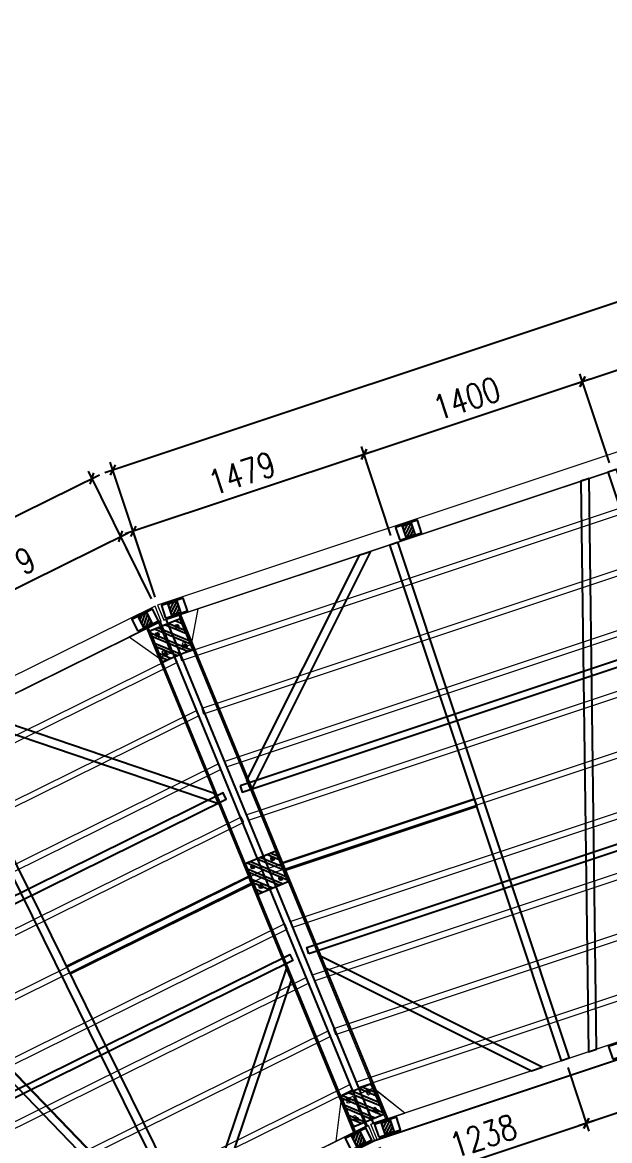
# Model space of a CAD drawing. Extents: x 8238 to 123366, y -35216 to 128109.
# Drawn here: x 35247 to 38817, y 95261 to 102053 of the extents above; entities that cross this region are included whole.
import ezdxf

# ---------------------------------------------------------------- set-up
doc = ezdxf.new("R2010")
doc.units = 0
doc.header["$LTSCALE"] = 1000
doc.header["$MEASUREMENT"] = 0
doc.linetypes.add('HIDDEN', pattern=[0.375, 0.25, -0.125])
for name, color, linetype, lineweight in [('加强板', 140, 'Continuous', 18), ('虚线', 8, 'Continuous', 0), ('铝主梁', 3, 'Continuous', 9), ('铝龙骨', 7, 'Continuous', 9)]:
    doc.layers.add(name, color=color, linetype=linetype, lineweight=lineweight)
for name, color, linetype in [('卡槽', 242, 'Continuous'), ('标注', 9, 'Continuous'), ('栏杆基座', 214, 'Continuous'), ('栏杆柱', 6, 'Continuous'), ('连接端梁', 130, 'Continuous'), ('铝横梁', 220, 'Continuous')]:
    doc.layers.add(name, color=color, linetype=linetype)
doc.styles.add('HZTXT', font='txtw.shx', dxfattribs={"width": 0.8, "bigfont": 'hztxtw.shx'})
doc.dimstyles.new('DIM-50', dxfattribs={"dimscale": 50, "dimtxt": 3, "dimasz": 1, "dimexe": 1, "dimexo": 1, "dimgap": 1, "dimtad": 1, "dimdec": 1, "dimdsep": 46, "dimtxsty": 'HZTXT', "dimblk": 'OBLIQUE', "dimblk1": 'ARCHTICK', "dimblk2": 'OBLIQUE', "dimcen": 0, "dimdle": 1, "dimclrd": 9, "dimclre": 9, "dimclrt": 2, "dimadec": 1, "dimazin": 0, "dimtfac": 1, "dimtdec": 1, "dimtix": 1, "dimtmove": 2, "dimatfit": 3, "dimldrblk": 'OBLIQUE', "dimfxl": 15, "dimtolj": 1, "dimtzin": 0, "dimarcsym": 1})
pattern_1 = [(45, (0, 0), (-11.2253202, 11.2253202), [])]

# ---------------------------------------------------------------- blocks, each defined once
blk = doc.blocks.new('_Oblique')
at = {"color": 0, "linetype": 'ByBlock', "lineweight": -2}
blk.add_line((-0.5, -0.5), (0.5, 0.5), dxfattribs=at)
blk = doc.blocks.new('*D82')
at = {"layer": 'Defpoints', "color": 0, "transparency": 16777216}
for p in [(46252.8, 72318), (46252.8, 71846.1), (44773.8, 71748.1)]:
    blk.add_point(p, dxfattribs=at)
at = {"layer": '标注', "color": 9, "lineweight": -2, "transparency": 16777216}
for p, q in [((44773.8, 71798.1), (44773.8, 72368)), ((46252.8, 71896.1), (46252.8, 72368)), ((44723.8, 72318), (46302.8, 72318))]:
    blk.add_line(p, q, dxfattribs=at)
at = {"layer": '标注', "color": 9, "lineweight": -2, "transparency": 16777216, "xscale": 50, "yscale": 50, "zscale": 50, "rotation": 180}
blk.add_blockref('_Oblique', (44773.8, 72318), dxfattribs=at)
at = {"layer": '标注', "color": 9, "lineweight": -2, "transparency": 16777216, "xscale": 50, "yscale": 50, "zscale": 50}
blk.add_blockref('_Oblique', (46252.8, 72318), dxfattribs=at)
at = {"layer": '标注', "color": 2, "transparency": 16777216, "insert": (45513.3, 72443), "char_height": 150, "attachment_point": 5, "style": 'HZTXT'}
blk.add_mtext('\\A1;1479', dxfattribs=at)
blk = doc.blocks.new('_ArchTick')
at = {"color": 0, "linetype": 'ByBlock', "const_width": 0.4}
blk.add_lwpolyline([(-0.5, -0.5), (0.5, 0.5)], dxfattribs=at)
blk = doc.blocks.new('*D83')
at = {"layer": 'Defpoints', "color": 0, "transparency": 16777216}
for p in [(40173.6, 68346.1), (46011.6, 68346.1), (46011.6, 67685.2)]:
    blk.add_point(p, dxfattribs=at)
at = {"layer": '标注', "color": 9, "lineweight": -2, "transparency": 16777216}
for p, q in [((40173.6, 68296.1), (40173.6, 67635.2)), ((46011.6, 68296.1), (46011.6, 67635.2)), ((40123.6, 67685.2), (46061.6, 67685.2))]:
    blk.add_line(p, q, dxfattribs=at)
at = {"layer": '标注', "color": 9, "lineweight": -2, "transparency": 16777216, "xscale": 50, "yscale": 50, "zscale": 50, "rotation": 180}
blk.add_blockref('_Oblique', (40173.6, 67685.2), dxfattribs=at)
at = {"layer": '标注', "color": 9, "lineweight": -2, "transparency": 16777216, "xscale": 50, "yscale": 50, "zscale": 50}
blk.add_blockref('_Oblique', (46011.6, 67685.2), dxfattribs=at)
at = {"layer": '标注', "color": 2, "transparency": 16777216, "insert": (43092.6, 67810.2), "char_height": 150, "attachment_point": 5, "style": 'HZTXT'}
blk.add_mtext('\\A1;5838', dxfattribs=at)
blk = doc.blocks.new('*D87')
at = {"layer": 'Defpoints', "color": 0, "transparency": 16777216}
for p in [(44773.8, 68444.1), (46011.6, 68346.1), (44773.8, 68008)]:
    blk.add_point(p, dxfattribs=at)
at = {"layer": '标注', "color": 9, "lineweight": -2, "transparency": 16777216}
for p, q in [((44773.8, 68394.1), (44773.8, 67958)), ((46011.6, 68296.1), (46011.6, 67958)), ((46061.6, 68008), (44723.8, 68008))]:
    blk.add_line(p, q, dxfattribs=at)
at = {"layer": '标注', "color": 9, "lineweight": -2, "transparency": 16777216, "xscale": 50, "yscale": 50, "zscale": 50, "rotation": 180}
blk.add_blockref('_Oblique', (44773.8, 68008), dxfattribs=at)
at = {"layer": '标注', "color": 9, "lineweight": -2, "transparency": 16777216, "xscale": 50, "yscale": 50, "zscale": 50}
blk.add_blockref('_Oblique', (46011.6, 68008), dxfattribs=at)
at = {"layer": '标注', "color": 2, "transparency": 16777216, "insert": (45392.7, 68133), "char_height": 150, "attachment_point": 5, "style": 'HZTXT'}
blk.add_mtext('\\A1;1237.9', dxfattribs=at)
blk = doc.blocks.new('*D91')
at = {"layer": 'Defpoints', "color": 0, "transparency": 16777216}
for p in [(46252.7, 72710.7), (37694.7, 71846.1), (46252.7, 71846.1)]:
    blk.add_point(p, dxfattribs=at)
at = {"layer": '标注', "color": 9, "lineweight": -2, "transparency": 16777216}
for p, q in [((37694.7, 71896.1), (37694.7, 72760.7)), ((46252.7, 71896.1), (46252.7, 72760.7)), ((37644.7, 72710.7), (46302.7, 72710.7))]:
    blk.add_line(p, q, dxfattribs=at)
at = {"layer": '标注', "color": 9, "lineweight": -2, "transparency": 16777216, "xscale": 50, "yscale": 50, "zscale": 50, "rotation": 180}
blk.add_blockref('_Oblique', (37694.7, 72710.7), dxfattribs=at)
at = {"layer": '标注', "color": 9, "lineweight": -2, "transparency": 16777216, "xscale": 50, "yscale": 50, "zscale": 50}
blk.add_blockref('_Oblique', (46252.7, 72710.7), dxfattribs=at)
at = {"layer": '标注', "color": 2, "transparency": 16777216, "insert": (41973.7, 72835.7), "char_height": 150, "attachment_point": 5, "style": 'HZTXT'}
blk.add_mtext('\\A1;8558', dxfattribs=at)
blk = doc.blocks.new('*D67')
at = {"layer": 'Defpoints', "color": 0, "transparency": 16777216}
for p in [(57562.7, 72492.5), (49004.7, 71627.9), (57562.7, 71627.9)]:
    blk.add_point(p, dxfattribs=at)
at = {"layer": '标注', "color": 9, "lineweight": -2, "transparency": 16777216}
for p, q in [((49004.7, 71677.9), (49004.7, 72542.5)), ((57562.7, 71677.9), (57562.7, 72542.5)), ((48954.7, 72492.5), (57612.7, 72492.5))]:
    blk.add_line(p, q, dxfattribs=at)
at = {"layer": '标注', "color": 9, "lineweight": -2, "transparency": 16777216, "xscale": 50, "yscale": 50, "zscale": 50, "rotation": 180}
blk.add_blockref('_Oblique', (49004.7, 72492.5), dxfattribs=at)
at = {"layer": '标注', "color": 9, "lineweight": -2, "transparency": 16777216, "xscale": 50, "yscale": 50, "zscale": 50}
blk.add_blockref('_Oblique', (57562.7, 72492.5), dxfattribs=at)
at = {"layer": '标注', "color": 2, "transparency": 16777216, "insert": (53283.7, 72617.5), "char_height": 150, "attachment_point": 5, "style": 'HZTXT'}
blk.add_mtext('\\A1;8558', dxfattribs=at)
blk = doc.blocks.new('*D69')
at = {"layer": 'Defpoints', "color": 0, "transparency": 16777216}
for p in [(49245.7, 68127.9), (57321.7, 68127.9), (57321.7, 67449.2)]:
    blk.add_point(p, dxfattribs=at)
at = {"layer": '标注', "color": 9, "lineweight": -2, "transparency": 16777216}
for p, q in [((49245.7, 68077.9), (49245.7, 67399.2)), ((57321.7, 68077.9), (57321.7, 67399.2)), ((49195.7, 67449.2), (57371.7, 67449.2))]:
    blk.add_line(p, q, dxfattribs=at)
at = {"layer": '标注', "color": 9, "lineweight": -2, "transparency": 16777216, "xscale": 50, "yscale": 50, "zscale": 50}
for p, rotation in [((49245.7, 67449.2), 180.0003109579486), ((57321.7, 67449.2), 0.0003109579486354188)]:
    blk.add_blockref('_Oblique', p, dxfattribs=dict(at, rotation=rotation))
at = {"layer": '标注', "color": 2, "transparency": 16777216, "insert": (53283.7, 67574.2), "char_height": 150, "attachment_point": 5, "rotation": 0.00031, "style": 'HZTXT'}
blk.add_mtext('\\A1;8076', dxfattribs=at)
blk = doc.blocks.new('*D70')
at = {"layer": 'Defpoints', "color": 0, "transparency": 16777216}
for p in [(50483.7, 72099.8), (50483.7, 71529.9), (51883.7, 71529.9)]:
    blk.add_point(p, dxfattribs=at)
at = {"layer": '标注', "color": 9, "lineweight": -2, "transparency": 16777216}
for p, q in [((50483.7, 71579.9), (50483.7, 72149.8)), ((51883.7, 71579.9), (51883.7, 72149.8)), ((51933.7, 72099.8), (50433.7, 72099.8))]:
    blk.add_line(p, q, dxfattribs=at)
at = {"layer": '标注', "color": 9, "lineweight": -2, "transparency": 16777216, "xscale": 50, "yscale": 50, "zscale": 50, "rotation": 180}
blk.add_blockref('_Oblique', (50483.7, 72099.8), dxfattribs=at)
at = {"layer": '标注', "color": 9, "lineweight": -2, "transparency": 16777216, "xscale": 50, "yscale": 50, "zscale": 50}
blk.add_blockref('_Oblique', (51883.7, 72099.8), dxfattribs=at)
at = {"layer": '标注', "color": 2, "transparency": 16777216, "insert": (51183.7, 72224.8), "char_height": 150, "attachment_point": 5, "style": 'HZTXT'}
blk.add_mtext('\\A1;1400', dxfattribs=at)
blk = doc.blocks.new('*D71')
at = {"layer": 'Defpoints', "color": 0, "transparency": 16777216}
for p in [(49004.7, 72099.8), (49004.7, 71627.9), (50483.7, 71529.9)]:
    blk.add_point(p, dxfattribs=at)
at = {"layer": '标注', "color": 9, "lineweight": -2, "transparency": 16777216}
for p, q in [((49004.7, 71677.9), (49004.7, 72149.8)), ((50483.7, 71579.9), (50483.7, 72149.8)), ((50533.7, 72099.8), (48954.7, 72099.8))]:
    blk.add_line(p, q, dxfattribs=at)
at = {"layer": '标注', "color": 9, "lineweight": -2, "transparency": 16777216, "xscale": 50, "yscale": 50, "zscale": 50, "rotation": 180}
blk.add_blockref('_Oblique', (49004.7, 72099.8), dxfattribs=at)
at = {"layer": '标注', "color": 9, "lineweight": -2, "transparency": 16777216, "xscale": 50, "yscale": 50, "zscale": 50}
blk.add_blockref('_Oblique', (50483.7, 72099.8), dxfattribs=at)
at = {"layer": '标注', "color": 2, "transparency": 16777216, "insert": (49744.2, 72224.8), "char_height": 150, "attachment_point": 5, "style": 'HZTXT'}
blk.add_mtext('\\A1;1479', dxfattribs=at)
blk = doc.blocks.new('*D72')
at = {"layer": 'Defpoints', "color": 0, "transparency": 16777216}
for p in [(53283.7, 72099.8), (51883.7, 71529.9), (53283.7, 71529.9)]:
    blk.add_point(p, dxfattribs=at)
at = {"layer": '标注', "color": 9, "lineweight": -2, "transparency": 16777216}
for p, q in [((51883.7, 71579.9), (51883.7, 72149.8)), ((53283.7, 71579.9), (53283.7, 72149.8)), ((51833.7, 72099.8), (53333.7, 72099.8))]:
    blk.add_line(p, q, dxfattribs=at)
at = {"layer": '标注', "color": 9, "lineweight": -2, "transparency": 16777216, "xscale": 50, "yscale": 50, "zscale": 50, "rotation": 180}
blk.add_blockref('_Oblique', (51883.7, 72099.8), dxfattribs=at)
at = {"layer": '标注', "color": 9, "lineweight": -2, "transparency": 16777216, "xscale": 50, "yscale": 50, "zscale": 50}
blk.add_blockref('_Oblique', (53283.7, 72099.8), dxfattribs=at)
at = {"layer": '标注', "color": 2, "transparency": 16777216, "insert": (52583.7, 72224.8), "char_height": 150, "attachment_point": 5, "style": 'HZTXT'}
blk.add_mtext('\\A1;1400', dxfattribs=at)
blk = doc.blocks.new('*D77')
at = {"layer": 'Defpoints', "color": 0, "transparency": 16777216}
for p in [(50483.7, 68225.9), (51883.7, 68225.9), (50483.7, 67818.6)]:
    blk.add_point(p, dxfattribs=at)
at = {"layer": '标注', "color": 9, "lineweight": -2, "transparency": 16777216}
for p, q in [((50483.7, 68175.9), (50483.7, 67768.6)), ((51883.7, 68175.9), (51883.7, 67768.6)), ((51933.7, 67818.6), (50433.7, 67818.6))]:
    blk.add_line(p, q, dxfattribs=at)
at = {"layer": '标注', "color": 9, "lineweight": -2, "transparency": 16777216, "xscale": 50, "yscale": 50, "zscale": 50, "rotation": 180}
blk.add_blockref('_Oblique', (50483.7, 67818.6), dxfattribs=at)
at = {"layer": '标注', "color": 9, "lineweight": -2, "transparency": 16777216, "xscale": 50, "yscale": 50, "zscale": 50}
blk.add_blockref('_Oblique', (51883.7, 67818.6), dxfattribs=at)
at = {"layer": '标注', "color": 2, "transparency": 16777216, "insert": (51183.7, 67943.6), "char_height": 150, "attachment_point": 5, "style": 'HZTXT'}
blk.add_mtext('\\A1;1400', dxfattribs=at)
blk = doc.blocks.new('*D78')
at = {"layer": 'Defpoints', "color": 0, "transparency": 16777216}
for p in [(50483.7, 68225.9), (49245.7, 68127.9), (49245.7, 67818.6)]:
    blk.add_point(p, dxfattribs=at)
at = {"layer": '标注', "color": 9, "lineweight": -2, "transparency": 16777216}
for p, q in [((50483.7, 68175.9), (50483.7, 67768.6)), ((49245.7, 68077.9), (49245.7, 67768.6)), ((50533.7, 67818.6), (49195.7, 67818.6))]:
    blk.add_line(p, q, dxfattribs=at)
at = {"layer": '标注', "color": 9, "lineweight": -2, "transparency": 16777216, "xscale": 50, "yscale": 50, "zscale": 50, "rotation": 180}
blk.add_blockref('_Oblique', (49245.7, 67818.6), dxfattribs=at)
at = {"layer": '标注', "color": 9, "lineweight": -2, "transparency": 16777216, "xscale": 50, "yscale": 50, "zscale": 50}
blk.add_blockref('_Oblique', (50483.7, 67818.6), dxfattribs=at)
at = {"layer": '标注', "color": 2, "transparency": 16777216, "insert": (49864.7, 67943.6), "char_height": 150, "attachment_point": 5, "style": 'HZTXT'}
blk.add_mtext('\\A1;1238', dxfattribs=at)
blk = doc.blocks.new('橡胶块200x200x60')
h = blk.add_hatch()
h.set_pattern_fill('ANSI32', color=256, scale=10)
h.set_pattern_definition([(45, (0, 0), (-33.67596, 33.67596), []), (45, (22.45, 0), (-33.67596, 33.67596), [])])
h.paths.add_polyline_path([(25487.9, 88551.2), (25687.9, 88551.2), (25687.9, 88751.2), (25487.9, 88751.2)])
blk.add_lwpolyline([(25487.9, 88551.2), (25687.9, 88551.2), (25687.9, 88751.2), (25487.9, 88751.2)], close=True)
for points in [[(25512.9, 88716.2), (25532.9, 88716.2)], [(25522.9, 88726.2), (25522.9, 88706.2)], [(25662.9, 88716.2), (25642.9, 88716.2)], [(25652.9, 88726.2), (25652.9, 88706.2)], [(25512.9, 88586.2), (25532.9, 88586.2)], [(25522.9, 88576.2), (25522.9, 88596.2)], [(25662.9, 88586.2), (25642.9, 88586.2)], [(25652.9, 88576.2), (25652.9, 88596.2)]]:
    blk.add_lwpolyline(points)
for centre, radius in [((25522.9, 88716.2), 10), ((25522.9, 88716.2), 8), ((25652.9, 88716.2), 10), ((25652.9, 88716.2), 8), ((25522.9, 88586.2), 10), ((25522.9, 88586.2), 8), ((25652.9, 88586.2), 10), ((25652.9, 88586.2), 8)]:
    blk.add_circle(centre, radius)
blk = doc.blocks.new('M2')
at = {"layer": '栏杆柱'}
h = blk.add_hatch(dxfattribs=at)
h.set_pattern_fill('ANSI31', color=0, scale=10)
h.set_pattern_definition(pattern_1)
h.paths.add_polyline_path([(46131.55, 71761.06), (46191.55, 71761.06), (46191.55, 71831.06), (46131.55, 71831.06)])
h = blk.add_hatch(dxfattribs=at)
h.set_pattern_fill('ANSI31', color=0, scale=10)
h.set_pattern_definition([(45, (-233.697, -3399.987), (-11.2253202, 11.2253202), [])])
h.paths.add_polyline_path([(45897.85, 68361.07), (45957.85, 68361.07), (45957.85, 68431.07), (45897.85, 68431.07)])
at = {"layer": '加强板', "color": 5}
for points in [[(46228.37, 71748.06), (46028.38, 71748.06), (46134.82, 71554.03), (46214.63, 71548.53)], [(46228.37, 71748.06), (46028.38, 71748.06), (46134.82, 71554.03), (46214.63, 71548.53)], [(46000.84, 68444.06), (45800.84, 68444.06), (45934.77, 68649.08), (46014.58, 68643.58)], [(46000.84, 68444.06), (45800.84, 68444.06), (45934.77, 68649.08), (46014.58, 68643.58)]]:
    blk.add_lwpolyline(points, close=True, dxfattribs=at)
for centre in [(46182.97, 71671), (46182.97, 71671), (46176.1, 71571.23), (46176.1, 71571.23), (45973.3, 68626.38), (45973.3, 68626.38), (45966.43, 68526.61), (45966.43, 68526.61)]:
    blk.add_circle(centre, 9, dxfattribs=at)
at = {"layer": '卡槽', "color": 22, "ltscale": 5000}
blk.add_lwpolyline([(38604.19, 70645.86), (38604.19, 70603.86), (46122.25, 70603.86), (46122.25, 70645.86)], close=True, dxfattribs=at)
at = {"layer": '卡槽', "color": 22, "ltscale": 5000, "elevation": 0}
blk.add_lwpolyline([(39361.76, 69546.08), (39361.76, 69586.08), (46051.13, 69586.08), (46051.13, 69546.08)], close=True, dxfattribs=at)
at = {"layer": '栏杆基座'}
for points in [[(46091.55, 71756.06), (46231.55, 71756.06), (46231.55, 71836.06), (46091.55, 71836.06)], [(45857.85, 68356.07), (45997.85, 68356.07), (45997.85, 68436.07), (45857.85, 68436.07)]]:
    blk.add_lwpolyline(points, close=True, dxfattribs=at)
at = {"layer": '栏杆柱'}
for points in [[(46131.55, 71761.06), (46191.55, 71761.06), (46191.55, 71831.06), (46131.55, 71831.06)], [(45897.85, 68361.07), (45957.85, 68361.07), (45957.85, 68431.07), (45897.85, 68431.07)]]:
    blk.add_lwpolyline(points, close=True, dxfattribs=at)
at = {"layer": '虚线', "color": 1, "linetype": 'HIDDEN', "ltscale": 300}
for p, q in [((46246.01, 71748.06), (37764.15, 71748.06)), ((46246.01, 71748.06), (37764.15, 71748.06)), ((46158.31, 71748.06), (45930.67, 68444.06)), ((46158.31, 71748.06), (45930.67, 68444.06)), ((46018.38, 68444.06), (40104.16, 68444.06)), ((46018.38, 68444.06), (40104.16, 68444.06))]:
    blk.add_line(p, q, dxfattribs=at)
at = {"layer": '连接端梁'}
blk.add_lwpolyline([(46010.86, 68444.06), (46238.5, 71748.06), (46148.28, 71748.06), (45920.65, 68444.06)], close=True, dxfattribs=at)
blk.add_lwpolyline([(46010.86, 68444.06), (46238.5, 71748.06), (46148.28, 71748.06), (45920.65, 68444.06)], close=True, dxfattribs=at)
at = {"layer": '铝主梁', "color": 3}
for points in [[(37771.23, 71746.06), (46245.32, 71746.06), (46252.77, 71846.06), (37694.73, 71846.06)], [(37765.57, 71746.06), (46245.32, 71746.06), (46252.77, 71846.06), (37694.73, 71846.06)]]:
    blk.add_lwpolyline(points, dxfattribs=at)
blk.add_lwpolyline([(46011.63, 68346.08), (40173.58, 68346.06), (40097.08, 68446.06), (46019.07, 68446.06)], close=True, dxfattribs=at)
at = {"layer": '铝横梁', "color": 243}
for points in [[(43573.11, 71748.06), (44624.74, 68444.06), (44574.38, 68444.06), (43522.75, 71748.06)], [(43575.14, 71748.66), (44626.77, 68444.66), (44574.5, 68444.06), (43522.87, 71748.06)], [(44799.75, 71748.06), (44799.75, 68444.06), (44749.75, 68444.06), (44749.75, 71748.06)], [(46073.66, 70665.01), (44990.64, 71748.06), (44921.34, 71746.64), (46067.87, 70600.09)], [(45989.46, 69442.9), (44990.65, 68444.07), (44921.53, 68445.67), (45993.25, 69517.4)]]:
    blk.add_lwpolyline(points, close=True, dxfattribs=at)
at = {"layer": '铝横梁', "color": 243, "elevation": 0}
blk.add_lwpolyline([(46036.12, 70122.03), (44799.75, 70122.04), (44799.75, 70072.04), (46032.81, 70072.03)], close=True, dxfattribs=at)
at = {"layer": '铝龙骨', "color": 0}
for points in [[(46224.77, 71481.06), (46224.77, 71516.06), (37956.77, 71516.06), (37956.77, 71481.06)], [(46194.77, 71131.06), (46194.77, 71166.06), (38201.77, 71166.06), (38201.77, 71131.06)], [(46174.77, 70781.06), (46174.77, 70816.06), (38451.77, 70816.06), (38451.77, 70781.06)], [(46154.77, 70431.06), (46154.77, 70466.06), (38696.77, 70466.06), (38696.77, 70431.06)], [(46124.77, 70081.06), (46124.77, 70116.06), (38946.77, 70116.06), (38946.77, 70081.06)], [(46104.77, 69731.06), (46104.77, 69766.06), (39196.77, 69766.06), (39196.77, 69731.06)], [(46074.77, 69381.06), (46074.77, 69416.06), (39446.77, 69416.06), (39446.77, 69381.06)], [(46054.77, 69031.06), (46054.77, 69066.06), (39696.77, 69066.06), (39696.77, 69031.06)], [(46029.77, 68681.06), (46029.77, 68716.06), (39946.77, 68716.06), (39946.77, 68681.06)]]:
    blk.add_lwpolyline(points, close=True, dxfattribs=at)
at = {"layer": '标注'}
for base, p1, p2, picture, middle in [((46252.74, 72710.65), (37694.73, 71846.06), (46252.74, 71846.06), '*D91', (41973.73, 72835.65)), ((46252.77, 72317.97), (44773.75, 71748.06), (46252.77, 71846.06), '*D82', (45513.26, 72442.97))]:
    dim = blk.add_linear_dim(base=base, p1=p1, p2=p2, angle=180, dimstyle='DIM-50', dxfattribs=at)
    dim.commit()
    dim.dimension.update_dxf_attribs({"geometry": picture, "text_midpoint": middle})
dim = blk.add_linear_dim(base=(44773.75, 68007.97), p1=(46011.63, 68346.06), p2=(44773.75, 68444.06), dimstyle='DIM-50', dxfattribs=at)
dim.commit()
dim.dimension.update_dxf_attribs({"geometry": '*D87', "text_midpoint": (45392.69, 68132.97)})
dim = blk.add_aligned_dim(p1=(40173.579, 68346.058), p2=(46011.6275, 68346.058), distance=-660.8238, dimstyle='DIM-50', dxfattribs=at)
dim.commit()
dim.dimension.update_dxf_attribs({"geometry": '*D83', "text_midpoint": (43092.6033, 67810.2342)})
blk = doc.blocks.new('M31')
h = blk.add_hatch()
h.set_pattern_fill('ANSI31', color=256, scale=10)
h.set_pattern_definition([(45, (-233.64, 3400), (-11.2253202, 11.2253202), [])])
h.paths.add_polyline_path([(49065.9, 71542.9), (49125.9, 71542.9), (49125.9, 71612.9), (49065.9, 71612.9)])
h = blk.add_hatch()
h.set_pattern_fill('ANSI31', color=256, scale=10)
h.set_pattern_definition([(45, (1266.36, 3400), (-11.2253202, 11.2253202), [])])
h.paths.add_polyline_path([(50565.9, 71542.9), (50625.9, 71542.9), (50625.9, 71612.9), (50565.9, 71612.9)])
h = blk.add_hatch()
h.set_pattern_fill('ANSI31', color=256, scale=10)
h.set_pattern_definition(pattern_1)
h.paths.add_polyline_path([(49299.54, 68142.9), (49359.54, 68142.9), (49359.54, 68212.9), (49299.54, 68212.9)])
blk.add_lwpolyline([(49117.25, 71529.9), (49121.69, 71465.46)])
at = {"layer": '加强板', "color": 5}
for points in [[(49029.07, 71529.9), (49229.06, 71529.9), (49122.62, 71335.87), (49042.81, 71330.37)], [(49029.1, 71529.9), (49229.09, 71529.9), (49122.65, 71335.87), (49042.84, 71330.37)], [(49256.6, 68225.9), (49456.6, 68225.9), (49322.67, 68430.92), (49242.86, 68425.42)], [(49256.63, 68225.9), (49456.63, 68225.9), (49322.7, 68430.92), (49242.89, 68425.42)]]:
    blk.add_lwpolyline(points, close=True, dxfattribs=at)
for centre in [(49074.47, 71452.84), (49074.5, 71452.84), (49081.34, 71353.07), (49081.37, 71353.07), (49284.14, 68408.22), (49284.17, 68408.22), (49291.01, 68308.45), (49291.04, 68308.45)]:
    blk.add_circle(centre, 9, dxfattribs=at)
at = {"layer": '卡槽', "color": 22, "ltscale": 5000, "elevation": 0}
for points in [[(49134.24, 70427.88), (49134.24, 70387.88), (57430.06, 70387.88), (57430.06, 70427.88)], [(49208.05, 69327.91), (49208.05, 69367.91), (57361.01, 69367.91), (57361.01, 69327.91)]]:
    blk.add_lwpolyline(points, close=True, dxfattribs=at)
at = {"layer": '栏杆基座'}
for points in [[(49025.9, 71537.9), (49165.9, 71537.9), (49165.9, 71617.9), (49025.9, 71617.9)], [(50525.9, 71537.9), (50665.9, 71537.9), (50665.9, 71617.9), (50525.9, 71617.9)], [(49259.54, 68137.9), (49399.54, 68137.9), (49399.54, 68217.9), (49259.54, 68217.9)], [(50759.54, 68137.9), (50899.54, 68137.9), (50899.54, 68217.9), (50759.54, 68217.9)]]:
    blk.add_lwpolyline(points, close=True, dxfattribs=at)
at = {"layer": '栏杆柱'}
for points in [[(49065.9, 71542.9), (49125.9, 71542.9), (49125.9, 71612.9), (49065.9, 71612.9)], [(50565.9, 71542.9), (50625.9, 71542.9), (50625.9, 71612.9), (50565.9, 71612.9)], [(49299.54, 68142.9), (49359.54, 68142.9), (49359.54, 68212.9), (49299.54, 68212.9)]]:
    blk.add_lwpolyline(points, close=True, dxfattribs=at)
at = {"layer": '虚线', "color": 1, "linetype": 'HIDDEN', "ltscale": 300}
for p, q in [((57555.42, 71529.9), (49011.45, 71529.9)), ((57555.42, 71529.9), (49011.45, 71529.9)), ((49107.19, 71529.9), (49334.83, 68225.9)), ((49107.22, 71529.9), (49334.86, 68225.9)), ((57328.33, 68225.9), (49239.07, 68225.9)), ((57328.33, 68225.9), (49239.07, 68225.9))]:
    blk.add_line(p, q, dxfattribs=at)
at = {"layer": '连接端梁'}
for points in [[(49254.64, 68225.9), (49027, 71529.9), (49117.22, 71529.9), (49344.85, 68225.9)], [(49254.67, 68225.9), (49027.03, 71529.9), (49117.25, 71529.9), (49344.88, 68225.9)]]:
    blk.add_lwpolyline(points, close=True, dxfattribs=at)
at = {"layer": '铝主梁', "color": 3}
blk.add_lwpolyline([(49004.67, 71627.9), (49012.14, 71527.9), (57555.27, 71527.9), (57562.71, 71627.9), (49004.7, 71627.9)], dxfattribs=at)
blk.add_lwpolyline([(57321.7, 68127.92), (49245.7, 68127.9), (49238.39, 68227.9), (57329.02, 68227.9)], close=True, dxfattribs=at)
at = {"layer": '铝横梁', "color": 243}
for points in [[(49183.8, 70446.85), (50266.83, 71529.89), (50336.28, 71528.63), (49189.75, 70382.08)], [(50509.7, 71529.9), (50509.7, 68225.9), (50459.7, 68225.9), (50459.7, 71529.9)], [(51684.32, 71529.9), (50632.69, 68225.9), (50684.96, 68225.29), (51736.59, 71529.29)], [(51909.7, 71529.9), (51909.7, 68225.9), (51859.7, 68225.9), (51859.7, 71529.9)], [(49268, 69224.74), (50266.82, 68225.91), (50336.12, 68227.32), (49264.4, 69299.06)]]:
    blk.add_lwpolyline(points, close=True, dxfattribs=at)
at = {"layer": '铝横梁', "color": 243, "elevation": 0}
blk.add_lwpolyline([(49221.35, 69903.87), (50459.72, 69903.88), (50459.72, 69853.88), (49224.66, 69853.87)], close=True, dxfattribs=at)
at = {"layer": '铝龙骨', "color": 0}
for points in [[(57534.71, 71262.9), (57534.71, 71297.9), (49036.71, 71297.9), (49036.71, 71262.9)], [(57504.71, 70912.9), (57504.71, 70947.9), (49061.71, 70947.9), (49061.71, 70912.9)], [(57484.71, 70562.9), (57484.71, 70597.9), (49091.71, 70597.9), (49091.71, 70562.9)], [(57464.71, 70212.9), (57464.71, 70247.9), (49116.71, 70247.9), (49116.71, 70212.9)], [(57434.71, 69862.9), (57434.71, 69897.9), (49136.71, 69897.9), (49136.71, 69862.9)], [(57414.71, 69512.9), (57414.71, 69547.9), (49166.71, 69547.9), (49166.71, 69512.9)], [(57384.71, 69162.9), (57384.71, 69197.9), (49186.71, 69197.9), (49186.71, 69162.9)], [(57364.71, 68812.9), (57364.71, 68847.9), (49206.71, 68847.9), (49206.71, 68812.9)], [(57339.71, 68462.9), (57339.71, 68497.9), (49236.71, 68497.9), (49236.71, 68462.9)]]:
    blk.add_lwpolyline(points, close=True, dxfattribs=at)
at = {"layer": '标注'}
for base, p1, p2, picture, middle in [((57562.71, 72492.49), (49004.7, 71627.9), (57562.71, 71627.9), '*D67', (53283.7, 72617.49)), ((49004.7, 72099.8), (50483.7, 71529.9), (49004.7, 71627.9), '*D71', (49744.2, 72224.8)), ((50483.7, 72099.8), (51883.7, 71529.9), (50483.7, 71529.9), '*D70', (51183.7, 72224.8))]:
    dim = blk.add_linear_dim(base=base, p1=p1, p2=p2, angle=180, dimstyle='DIM-50', dxfattribs=at)
    dim.commit()
    dim.dimension.update_dxf_attribs({"geometry": picture, "text_midpoint": middle})
for base, p1, p2, picture, middle in [((53283.7, 72099.8), (51883.7, 71529.9), (53283.7, 71529.9), '*D72', (52583.7, 72224.8)), ((49245.7, 67818.57), (50483.7, 68225.9), (49245.7, 68127.9), '*D78', (49864.7, 67943.57)), ((50483.7, 67818.57), (51883.7, 68225.9), (50483.7, 68225.9), '*D77', (51183.7, 67943.57))]:
    dim = blk.add_linear_dim(base=base, p1=p1, p2=p2, dimstyle='DIM-50', dxfattribs=at)
    dim.commit()
    dim.dimension.update_dxf_attribs({"geometry": picture, "text_midpoint": middle})
dim = blk.add_aligned_dim(p1=(49245.7, 68127.9), p2=(57321.7, 68127.94), distance=-678.72, dimstyle='DIM-50', dxfattribs=at)
dim.commit()
dim.dimension.update_dxf_attribs({"geometry": '*D69', "text_midpoint": (53283.71, 67574.2)})

msp = doc.modelspace()

# ---------------------------------------------------------------- linework, layer by layer
at = {"layer": '连接端梁', "color": 0, "elevation": 29521}
msp.add_lwpolyline([(32631.24, 88696.84), (32149.4, 92667.71), (37387.62, 95262.44), (45074.64, 97821.71), (53023.46, 99298.93), (61099.71, 99672.71), (69150.96, 98935.97), (77025.25, 97102.63), (84573.92, 94207.29), (89858.61, 91288.06), (89495.49, 87304.59)], dxfattribs=at)

# ---------------------------------------------------------------- block references
for name, p, rotation in [('M31', (12194.28, 15075.07, 29521), 18.4103530422618), ('M2', (26407.61, 13606.5, 29521), 26.29061234544062), ('橡胶块200x200x60', (-55573.07, 88289.63, 29521), 292.328142040924), ('橡胶块200x200x60', (-54992.85, 86878.36, 29521), 292.328142040924), ('橡胶块200x200x60', (-54412.26, 85466.24, 29521), 292.328142040924)]:
    msp.add_blockref(name, p, dxfattribs=dict(rotation=rotation))

doc.saveas('drawing.dxf')
